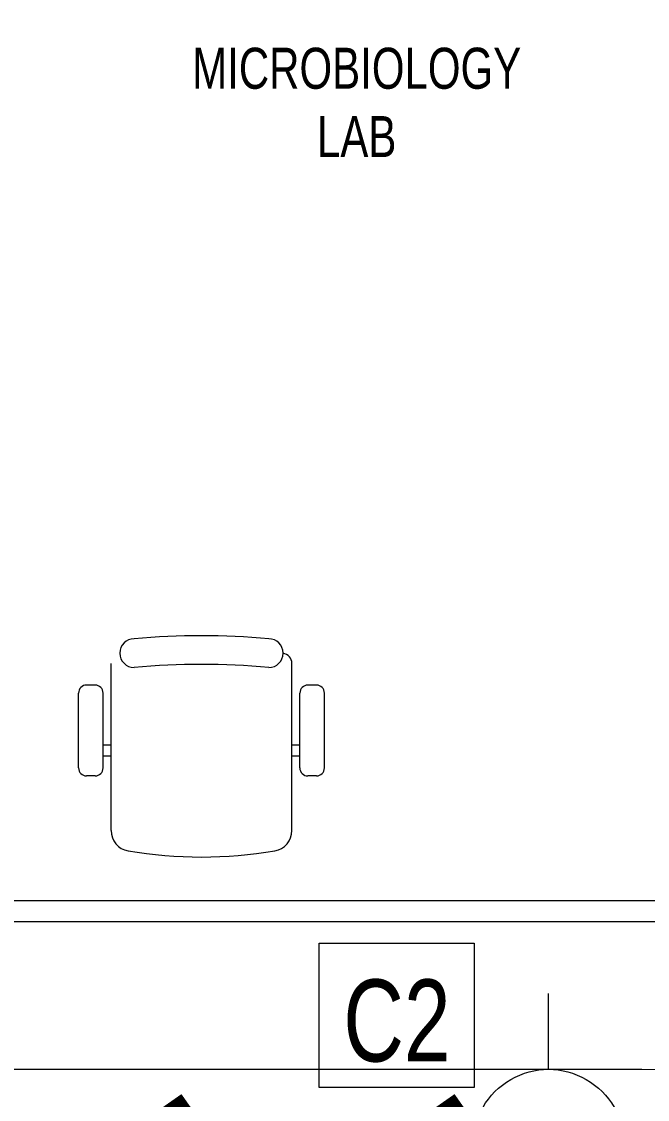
# Model space of a CAD drawing. Header units: metres. Extents: x 75097 to 220695, y -1557923 to -1361206.
# Drawn here: x 195994 to 197522, y -1469567 to -1466937 of the extents above; entities that cross this region are included whole.
import ezdxf

# ---------------------------------------------------------------- set-up
doc = ezdxf.new("R2010")
doc.units = ezdxf.units.M
doc.layers.get('0').update_dxf_attribs({"lineweight": 0})
for name, color, linetype, lineweight in [('A-100 - Copy$0$72_EGR_BASE_TEXT', 8, 'Continuous', 0), ('A-100 - Copy$0$Medical Equipment and Furniture', 8, 'Continuous', 0), ('A-100 - Copy$0$NEW', 8, 'Continuous', 5)]:
    doc.layers.add(name, color=color, linetype=linetype, lineweight=lineweight)
doc.layers.add('E-POWR', color=7, linetype='Continuous', lineweight=9, true_color=0x4e7e3e)
doc.layers.add('REV 01', color=7, linetype='Continuous', lineweight=0, true_color=0xe41b4d)
doc.styles.add('A-100 - Copy$0$X3G_ENTITY_2587EA', font='swisscl.ttf', dxfattribs={"height": 200})

# ---------------------------------------------------------------- blocks, each defined once
blk = doc.blocks.new('NORMAL SOCKET')
at = {"layer": 'E-POWR'}
for p, q in [((0, 307.7), (0, 615.4)), ((-307.7, 0), (307.7, 0))]:
    blk.add_line(p, q, dxfattribs=at)
blk.add_ellipse((0, 0), major_axis=(32.8, 305.9), ratio=1, start_param=4.81904, end_param=7.960633, dxfattribs=at)
blk = doc.blocks.new('*X81')
for p, q in [((5, 3), (5, 3)), ((5, 3), (5, 3)), ((5, 3), (5, 3)), ((5, 3), (5, 3)), ((5, 3), (5, 3)), ((5, 3), (5, 3)), ((5, 3), (5, 3)), ((5, 3), (5, 3)), ((5, 3), (5, 3)), ((5, 3), (5, 3)), ((5, 3), (5, 3)), ((5, 3), (5, 3)), ((5, 3), (5, 3)), ((5, 3), (5, 3)), ((5, 3), (5, 3)), ((5, 3), (5, 3)), ((5, 3), (5, 3)), ((5, 3), (5, 3)), ((5, 3), (5, 3)), ((5, 3), (5, 3)), ((5, 3), (5, 3)), ((5, 3), (5, 3)), ((5, 3), (5, 3)), ((5, 3), (5, 3)), ((5, 3), (5, 3)), ((5, 3), (5, 3)), ((5, 3), (5, 3)), ((5, 3), (5, 3)), ((5, 3), (5, 3)), ((5, 3), (5, 3)), ((5, 3), (5, 3)), ((5, 3), (5, 3)), ((5, 3), (5, 3)), ((5, 3), (5, 3)), ((5, 3), (5, 3)), ((5, 3), (5, 3)), ((5, 3), (5, 3)), ((5, 3), (5, 3)), ((5, 3), (5, 3)), ((5, 3), (5, 3)), ((5, 3), (5, 3)), ((5, 3), (5, 3)), ((5, 3), (5, 3)), ((5, 3), (5, 3)), ((5, 3), (5, 3)), ((5, 3), (5, 3)), ((5, 3), (5, 3)), ((5, 3), (5, 3)), ((5, 3), (5, 3)), ((5, 3), (5, 3)), ((5, 3), (5, 3)), ((5, 3), (5, 3)), ((5, 3), (5, 3)), ((5, 3), (5, 3)), ((5, 3), (5, 3)), ((5, 3), (5, 3)), ((5, 3), (5, 3)), ((5, 3), (5, 3)), ((5, 3), (5, 3)), ((5, 3), (5, 3)), ((5, 3), (5, 3)), ((5, 3), (5, 3)), ((5, 3), (5, 3)), ((5, 3), (5, 3)), ((5, 3), (5, 3)), ((5, 3), (5, 3)), ((6, 3), (5, 3)), ((5, 3), (5, 3)), ((6, 3), (5, 3)), ((5, 3), (5, 3)), ((6, 3), (5, 3)), ((5, 3), (5, 3)), ((6, 3), (5, 3)), ((5, 3), (5, 3)), ((5, 3), (5, 3)), ((5, 3), (5, 3)), ((5, 3), (5, 3)), ((5, 3), (5, 3)), ((5, 3), (5, 3)), ((5, 3), (5, 3)), ((5, 3), (5, 3)), ((5, 3), (5, 3)), ((5, 3), (5, 3)), ((5, 3), (5, 3)), ((5, 3), (5, 3)), ((5, 3), (5, 3)), ((5, 3), (5, 3)), ((5, 3), (5, 3)), ((5, 3), (5, 3)), ((5, 3), (5, 3)), ((5, 3), (5, 3)), ((5, 3), (5, 3)), ((5, 3), (5, 3)), ((5, 3), (5, 3)), ((5, 3), (5, 3)), ((5, 3), (5, 3)), ((6, 3), (6, 3)), ((6, 3), (6, 3)), ((6, 3), (6, 3)), ((6, 3), (6, 3)), ((6, 3), (6, 3)), ((6, 3), (6, 3)), ((6, 3), (6, 3)), ((6, 3), (6, 3)), ((6, 3), (6, 3)), ((6, 3), (6, 3)), ((6, 3), (6, 3)), ((6, 3), (6, 3)), ((6, 3), (6, 3)), ((6, 3), (6, 3)), ((6, 3), (6, 3)), ((6, 3), (6, 3)), ((6, 3), (6, 3)), ((6, 3), (6, 3)), ((6, 3), (6, 3)), ((6, 3), (6, 3)), ((6, 3), (6, 3)), ((6, 3), (6, 3)), ((6, 3), (6, 3)), ((6, 3), (6, 3)), ((6, 3), (6, 3)), ((6, 3), (6, 3)), ((6, 3), (6, 3)), ((6, 3), (6, 3)), ((6, 3), (6, 3)), ((6, 3), (6, 3)), ((6, 3), (6, 3)), ((6, 3), (6, 3)), ((6, 3), (6, 3)), ((6, 3), (6, 3)), ((6, 3), (6, 3)), ((6, 3), (6, 3)), ((6, 3), (6, 3)), ((6, 3), (6, 3)), ((6, 3), (6, 3)), ((6, 3), (6, 3)), ((6, 3), (6, 3)), ((6, 3), (6, 3)), ((6, 3), (6, 3)), ((6, 3), (6, 3)), ((6, 3), (6, 3)), ((6, 3), (6, 3)), ((6, 3), (6, 3)), ((6, 3), (6, 3)), ((6, 3), (6, 3)), ((6, 3), (6, 3)), ((6, 3), (6, 3)), ((6, 3), (6, 3)), ((6, 3), (6, 3)), ((6, 3), (6, 3)), ((6, 3), (6, 3)), ((6, 3), (6, 3)), ((6, 3), (6, 3)), ((6, 3), (6, 3)), ((6, 3), (6, 3)), ((6, 3), (6, 3)), ((6, 3), (6, 3)), ((6, 3), (6, 3)), ((6, 3), (6, 3)), ((6, 3), (6, 3)), ((6, 3), (6, 3)), ((6, 3), (6, 3)), ((6, 3), (6, 3)), ((6, 3), (6, 3)), ((6, 3), (6, 3)), ((6, 3), (6, 3)), ((6, 3), (6, 3)), ((6, 3), (6, 3)), ((6, 3), (6, 3)), ((6, 3), (6, 3)), ((6, 3), (6, 3)), ((6, 3), (6, 3)), ((6, 3), (6, 3)), ((6, 3), (6, 3)), ((6, 3), (6, 3)), ((6, 3), (6, 3)), ((6, 3), (6, 3)), ((6, 3), (6, 3)), ((6, 3), (6, 3)), ((6, 3), (6, 3)), ((6, 3), (6, 3)), ((6, 3), (6, 3)), ((6, 3), (6, 3)), ((6, 3), (6, 3)), ((6, 3), (6, 3)), ((6, 3), (6, 3)), ((6, 3), (6, 3)), ((6, 3), (6, 3)), ((6, 3), (6, 3)), ((6, 3), (6, 3)), ((6, 3), (6, 3)), ((6, 3), (6, 3)), ((6, 3), (6, 3)), ((6, 3), (6, 3)), ((6, 3), (6, 3)), ((6, 3), (6, 3)), ((6, 3), (6, 3)), ((6, 3), (6, 3)), ((6, 3), (6, 3)), ((6, 3), (6, 3)), ((6, 3), (6, 3)), ((6, 3), (6, 3)), ((6, 3), (6, 3)), ((6, 3), (6, 3)), ((6, 3), (6, 3)), ((6, 3), (6, 3)), ((6, 3), (6, 3)), ((6, 3), (6, 3)), ((6, 3), (6, 3)), ((6, 3), (6, 3)), ((6, 3), (6, 3)), ((6, 3), (6, 3)), ((6, 3), (6, 3)), ((6, 3), (6, 3)), ((6, 3), (6, 3)), ((6, 3), (6, 3)), ((6, 3), (6, 3)), ((6, 3), (6, 3)), ((6, 3), (6, 3)), ((6, 3), (6, 3)), ((6, 3), (6, 3)), ((6, 3), (6, 3)), ((6, 3), (6, 3)), ((6, 3), (6, 3)), ((6, 3), (6, 3)), ((6, 3), (6, 3)), ((6, 3), (6, 3)), ((6, 3), (6, 3)), ((6, 3), (6, 3)), ((6, 3), (6, 3)), ((6, 3), (6, 3)), ((6, 3), (6, 3)), ((6, 3), (6, 3)), ((6, 3), (6, 3)), ((6, 3), (6, 3)), ((6, 3), (6, 3)), ((6, 3), (6, 3)), ((6, 3), (6, 3)), ((6, 3), (6, 3)), ((6, 3), (6, 3)), ((6, 3), (6, 3)), ((6, 3), (6, 3)), ((6, 3), (6, 3)), ((6, 3), (6, 3)), ((6, 3), (6, 3)), ((6, 3), (6, 3)), ((6, 3), (6, 3)), ((6, 3), (6, 3)), ((6, 3), (6, 3)), ((6, 3), (6, 3)), ((6, 3), (6, 3)), ((6, 3), (6, 3)), ((6, 3), (6, 3)), ((6, 3), (6, 3)), ((6, 3), (6, 3)), ((6, 3), (6, 3)), ((6, 3), (6, 3)), ((6, 3), (6, 3)), ((6, 3), (6, 3)), ((6, 3), (6, 3)), ((6, 3), (6, 3)), ((6, 3), (6, 3)), ((6, 3), (6, 3)), ((6, 3), (6, 3)), ((6, 3), (6, 3)), ((6, 3), (6, 3)), ((6, 3), (6, 3)), ((6, 3), (6, 3)), ((6, 3), (6, 3)), ((6, 3), (6, 3)), ((6, 3), (6, 3)), ((6, 3), (6, 3)), ((6, 3), (6, 3)), ((6, 3), (6, 3)), ((6, 3), (6, 3)), ((6, 3), (6, 3)), ((6, 3), (6, 3)), ((6, 3), (6, 3)), ((6, 3), (6, 3)), ((6, 3), (6, 3)), ((6, 3), (6, 3)), ((6, 3), (6, 3)), ((6, 3), (6, 3)), ((6, 3), (6, 3)), ((6, 3), (6, 3)), ((6, 3), (6, 3)), ((6, 3), (6, 3)), ((6, 3), (6, 3)), ((6, 3), (6, 3)), ((6, 3), (6, 3)), ((6, 3), (6, 3)), ((6, 3), (6, 3)), ((6, 3), (6, 3)), ((6, 3), (6, 3)), ((6, 3), (6, 3)), ((6, 3), (6, 3)), ((6, 3), (6, 3)), ((6, 3), (6, 3)), ((6, 3), (6, 3)), ((6, 3), (6, 3)), ((6, 3), (5, 3)), ((6, 3), (5, 3)), ((6, 3), (5, 3)), ((6, 3), (5, 3)), ((6, 3), (5, 3)), ((6, 3), (6, 3)), ((6, 3), (6, 3)), ((6, 3), (6, 3)), ((6, 3), (6, 3)), ((6, 3), (6, 3)), ((6, 3), (6, 3)), ((6, 3), (6, 3)), ((6, 3), (6, 3)), ((6, 3), (6, 3)), ((6, 3), (6, 3)), ((6, 3), (6, 3)), ((6, 3), (6, 3)), ((6, 3), (6, 3)), ((6, 3), (6, 3)), ((6, 3), (6, 3)), ((6, 3), (6, 3)), ((6, 3), (6, 3)), ((6, 3), (6, 3)), ((6, 3), (6, 3)), ((6, 3), (6, 3)), ((6, 3), (6, 3)), ((6, 3), (6, 3)), ((6, 3), (6, 3)), ((6, 3), (6, 3)), ((6, 3), (6, 3)), ((6, 3), (6, 3)), ((6, 3), (6, 3)), ((6, 3), (6, 3)), ((6, 3), (6, 3)), ((6, 3), (6, 3)), ((6, 3), (6, 3)), ((6, 3), (6, 3)), ((6, 3), (6, 3)), ((6, 3), (6, 3)), ((6, 3), (6, 3)), ((6, 3), (6, 3)), ((6, 3), (6, 3)), ((6, 3), (6, 3)), ((6, 3), (6, 3)), ((6, 3), (6, 3)), ((6, 3), (6, 3)), ((6, 3), (6, 3)), ((6, 3), (6, 3)), ((6, 3), (6, 3)), ((6, 3), (6, 3)), ((6, 3), (6, 3)), ((6, 3), (6, 3)), ((6, 3), (6, 3)), ((6, 3), (6, 3)), ((6, 3), (6, 3)), ((6, 3), (6, 3)), ((6, 3), (6, 3)), ((6, 3), (6, 3)), ((6, 3), (6, 3)), ((6, 3), (6, 3)), ((6, 3), (6, 3)), ((6, 3), (6, 3)), ((6, 3), (6, 3)), ((6, 3), (6, 3)), ((6, 3), (6, 3)), ((6, 3), (6, 3)), ((6, 3), (6, 3)), ((6, 3), (6, 3)), ((6, 3), (6, 3)), ((6, 3), (6, 3)), ((6, 3), (6, 3)), ((6, 3), (6, 3)), ((6, 3), (6, 3)), ((6, 3), (6, 3)), ((6, 3), (6, 3)), ((6, 3), (6, 3)), ((6, 3), (6, 3)), ((6, 3), (6, 3)), ((6, 3), (6, 3)), ((6, 3), (6, 3)), ((6, 3), (6, 3)), ((6, 3), (6, 3)), ((6, 3), (6, 3)), ((6, 3), (6, 3)), ((6, 3), (6, 3)), ((6, 3), (6, 3)), ((6, 3), (6, 3)), ((6, 3), (6, 3)), ((6, 3), (6, 3)), ((6, 3), (6, 3)), ((6, 3), (6, 3)), ((6, 3), (6, 3)), ((6, 3), (6, 3)), ((6, 3), (6, 3)), ((6, 3), (6, 3)), ((6, 3), (6, 3)), ((6, 3), (6, 3)), ((6, 3), (6, 3)), ((6, 3), (6, 3)), ((6, 3), (6, 3)), ((6, 3), (6, 3)), ((6, 3), (6, 3)), ((6, 3), (6, 3)), ((6, 3), (6, 3)), ((6, 3), (6, 3)), ((6, 3), (6, 3)), ((6, 3), (6, 3)), ((6, 3), (6, 3)), ((6, 3), (6, 3)), ((6, 3), (6, 3)), ((6, 3), (6, 3)), ((6, 3), (6, 3)), ((6, 3), (6, 3)), ((6, 3), (6, 3)), ((6, 3), (6, 3)), ((6, 3), (6, 3)), ((6, 3), (6, 3)), ((6, 3), (6, 3)), ((6, 3), (6, 3)), ((6, 3), (6, 3)), ((6, 3), (6, 3)), ((6, 3), (6, 3)), ((6, 3), (6, 3)), ((6, 3), (6, 3)), ((6, 3), (6, 3)), ((6, 3), (6, 3)), ((6, 3), (6, 3)), ((6, 3), (6, 3)), ((6, 3), (6, 3)), ((6, 3), (6, 3)), ((6, 3), (6, 3)), ((6, 3), (6, 3)), ((6, 3), (6, 3)), ((6, 3), (6, 3)), ((6, 3), (6, 3)), ((6, 3), (6, 3)), ((6, 3), (6, 3)), ((6, 3), (6, 3)), ((6, 3), (6, 3)), ((6, 3), (6, 3)), ((6, 3), (6, 3)), ((6, 3), (6, 3)), ((6, 3), (6, 3)), ((6, 3), (6, 3)), ((6, 3), (6, 3)), ((6, 3), (6, 3)), ((6, 3), (6, 3)), ((6, 3), (6, 3)), ((6, 3), (6, 3)), ((6, 3), (6, 3)), ((6, 3), (6, 3)), ((6, 3), (6, 3)), ((6, 3), (6, 3)), ((6, 3), (6, 3)), ((6, 3), (6, 3)), ((6, 3), (6, 3)), ((6, 3), (6, 3)), ((6, 3), (6, 3)), ((6, 3), (6, 3)), ((6, 3), (6, 3)), ((6, 3), (6, 3)), ((6, 3), (6, 3)), ((6, 3), (6, 3)), ((6, 3), (6, 3)), ((6, 3), (6, 3)), ((6, 3), (6, 3)), ((6, 3), (6, 3)), ((6, 3), (6, 3)), ((6, 3), (6, 3)), ((6, 3), (6, 3)), ((6, 3), (6, 3)), ((6, 3), (6, 3)), ((6, 3), (6, 3)), ((6, 3), (6, 3)), ((6, 3), (6, 3)), ((6, 3), (6, 3)), ((6, 3), (6, 3)), ((6, 3), (6, 3)), ((6, 3), (6, 3)), ((6, 3), (6, 3)), ((6, 3), (6, 3)), ((6, 3), (6, 3)), ((6, 3), (6, 3)), ((6, 3), (6, 3)), ((6, 3), (6, 3)), ((6, 3), (6, 3)), ((6, 3), (6, 3)), ((6, 3), (6, 3)), ((6, 3), (6, 3)), ((6, 3), (6, 3)), ((6, 3), (6, 3)), ((6, 3), (6, 3)), ((6, 3), (6, 3)), ((6, 3), (6, 3)), ((6, 3), (6, 3)), ((6, 3), (6, 3)), ((6, 3), (6, 3)), ((6, 3), (6, 3)), ((6, 3), (6, 3)), ((6, 3), (6, 3)), ((6, 3), (6, 3)), ((6, 3), (6, 3)), ((6, 3), (6, 3)), ((6, 3), (6, 3)), ((6, 3), (6, 3)), ((6, 3), (6, 3)), ((6, 3), (6, 3)), ((6, 3), (6, 3)), ((6, 3), (6, 3)), ((6, 3), (6, 3)), ((6, 3), (6, 3)), ((6, 3), (6, 3)), ((6, 3), (6, 3)), ((6, 3), (6, 3)), ((6, 3), (6, 3)), ((6, 3), (6, 3)), ((6, 3), (6, 3)), ((6, 3), (6, 3)), ((6, 3), (6, 3)), ((6, 3), (6, 3)), ((6, 3), (6, 3)), ((6, 3), (6, 3)), ((6, 3), (6, 3)), ((6, 3), (6, 3)), ((6, 3), (6, 3)), ((6, 3), (6, 3)), ((6, 3), (6, 3)), ((6, 3), (6, 3)), ((6, 3), (6, 3)), ((6, 3), (6, 3)), ((6, 3), (6, 3)), ((6, 3), (6, 3)), ((6, 3), (6, 3)), ((6, 3), (6, 3)), ((6, 3), (6, 3)), ((6, 3), (6, 3)), ((6, 3), (6, 3)), ((6, 3), (6, 3)), ((6, 3), (6, 3)), ((6, 3), (6, 3)), ((6, 3), (6, 3)), ((6, 3), (6, 3)), ((6, 3), (6, 3)), ((6, 3), (6, 3)), ((6, 3), (6, 3)), ((6, 3), (6, 3)), ((6, 3), (6, 3)), ((6, 3), (6, 3)), ((6, 3), (6, 3)), ((6, 3), (6, 3)), ((6, 3), (6, 3)), ((6, 3), (6, 3)), ((6, 3), (6, 3)), ((6, 3), (6, 3)), ((6, 3), (6, 3)), ((6, 3), (6, 3)), ((6, 3), (6, 3)), ((6, 3), (6, 3)), ((6, 3), (6, 3)), ((6, 3), (6, 3)), ((6, 3), (6, 3)), ((6, 3), (6, 3)), ((6, 3), (6, 3)), ((6, 3), (6, 3)), ((6, 3), (6, 3)), ((6, 3), (6, 3)), ((6, 3), (6, 3)), ((6, 3), (6, 3)), ((6, 3), (6, 3)), ((6, 3), (6, 3)), ((6, 3), (6, 3)), ((6, 3), (6, 3)), ((6, 3), (6, 3)), ((6, 3), (6, 3)), ((6, 3), (6, 3)), ((6, 3), (6, 3)), ((6, 3), (6, 3)), ((6, 3), (6, 3)), ((6, 3), (6, 3)), ((6, 3), (6, 3)), ((6, 3), (6, 3)), ((6, 3), (6, 3)), ((6, 3), (6, 3)), ((6, 3), (6, 3)), ((6, 3), (6, 3)), ((6, 3), (6, 3)), ((6, 3), (6, 3)), ((6, 3), (6, 3)), ((6, 3), (6, 3)), ((6, 3), (6, 3)), ((6, 3), (6, 3)), ((6, 3), (6, 3)), ((6, 3), (6, 3)), ((6, 3), (6, 3)), ((6, 3), (6, 3)), ((6, 3), (6, 3)), ((6, 3), (6, 3)), ((6, 3), (6, 3)), ((6, 3), (6, 3)), ((6, 3), (6, 3)), ((6, 3), (6, 3)), ((6, 3), (6, 3)), ((6, 3), (6, 3)), ((6, 3), (6, 3)), ((6, 3), (6, 3)), ((6, 3), (6, 3)), ((6, 3), (6, 3)), ((6, 3), (6, 3)), ((6, 3), (6, 3)), ((6, 3), (6, 3)), ((6, 3), (6, 3)), ((6, 3), (6, 3)), ((6, 3), (6, 3)), ((6, 3), (6, 3)), ((6, 3), (6, 3)), ((6, 3), (6, 3)), ((6, 3), (6, 3)), ((6, 3), (6, 3)), ((6, 3), (6, 3)), ((6, 3), (6, 3)), ((6, 3), (6, 3)), ((6, 3), (6, 3))]:
    blk.add_line(p, q)
blk = doc.blocks.new('*X82')
for p, q in [((13, 1), (13, 1)), ((13, 1), (13, 1)), ((13, 1), (13, 1)), ((13, 1), (13, 1)), ((13, 1), (13, 1)), ((13, 1), (13, 1)), ((13, 1), (13, 1)), ((13, 1), (13, 1)), ((13, 1), (13, 1)), ((13, 1), (13, 1)), ((13, 1), (13, 1)), ((13, 1), (13, 1)), ((13, 1), (13, 1)), ((13, 1), (13, 1)), ((13, 1), (13, 1)), ((13, 1), (14, 1)), ((13, 1), (14, 1)), ((13, 1), (14, 1)), ((13, 1), (13, 1)), ((13, 1), (13, 1)), ((13, 1), (13, 1)), ((13, 1), (13, 1)), ((13, 1), (13, 1)), ((13, 1), (13, 1)), ((13, 1), (13, 1)), ((13, 1), (13, 1)), ((13, 1), (13, 1)), ((13, 1), (13, 1)), ((13, 1), (13, 1)), ((13, 1), (13, 1)), ((13, 1), (13, 1)), ((13, 1), (13, 1)), ((13, 1), (13, 1)), ((13, 1), (13, 1)), ((13, 1), (13, 1)), ((13, 1), (13, 1)), ((13, 1), (13, 1)), ((13, 1), (13, 1)), ((13, 1), (13, 1)), ((13, 1), (13, 1)), ((13, 1), (13, 1)), ((13, 1), (13, 1)), ((13, 1), (13, 1)), ((13, 1), (13, 1)), ((13, 1), (13, 1)), ((13, 1), (13, 1)), ((13, 1), (13, 1)), ((13, 1), (13, 1)), ((13, 1), (13, 1)), ((13, 1), (13, 1)), ((13, 1), (13, 1)), ((13, 1), (13, 1)), ((13, 1), (13, 1)), ((13, 1), (13, 1)), ((13, 1), (13, 1)), ((13, 1), (13, 1)), ((13, 1), (13, 1)), ((13, 1), (13, 1)), ((13, 1), (13, 1)), ((13, 1), (13, 1)), ((13, 1), (13, 1)), ((13, 1), (13, 1)), ((13, 1), (13, 1)), ((13, 1), (13, 1)), ((13, 1), (13, 1)), ((13, 1), (13, 1)), ((13, 1), (13, 1)), ((13, 1), (13, 1)), ((13, 1), (13, 1)), ((13, 1), (13, 1)), ((13, 1), (13, 1)), ((13, 1), (13, 1)), ((13, 1), (13, 1)), ((13, 1), (13, 1)), ((13, 1), (13, 1)), ((13, 1), (13, 1)), ((13, 1), (13, 1)), ((13, 1), (13, 1)), ((13, 1), (13, 1)), ((13, 1), (13, 1)), ((13, 1), (13, 1)), ((13, 1), (13, 1)), ((13, 1), (13, 1)), ((13, 1), (13, 1)), ((13, 1), (13, 1)), ((13, 1), (13, 1)), ((13, 1), (13, 1)), ((13, 1), (13, 1)), ((13, 1), (13, 1)), ((13, 1), (13, 1)), ((13, 1), (13, 1)), ((13, 1), (13, 1)), ((13, 1), (13, 1)), ((13, 1), (13, 1)), ((13, 1), (13, 1)), ((13, 1), (13, 1)), ((13, 1), (13, 1)), ((13, 1), (13, 1)), ((13, 1), (13, 1)), ((13, 1), (13, 1)), ((13, 1), (13, 1)), ((13, 1), (13, 1)), ((13, 1), (13, 1)), ((13, 1), (13, 1)), ((13, 1), (13, 1)), ((13, 1), (13, 1)), ((13, 1), (13, 1)), ((13, 1), (13, 1)), ((13, 1), (13, 1)), ((13, 1), (13, 1)), ((13, 1), (13, 1)), ((13, 1), (13, 1)), ((13, 1), (13, 1)), ((13, 1), (13, 1)), ((13, 1), (13, 1)), ((13, 1), (13, 1)), ((13, 1), (13, 1)), ((13, 1), (13, 1)), ((13, 1), (13, 1)), ((13, 1), (13, 1)), ((13, 1), (13, 1)), ((13, 1), (13, 1)), ((13, 1), (13, 1)), ((13, 1), (14, 1)), ((13, 0), (13, 0)), ((13, 0), (13, 0)), ((13, 0), (13, 0)), ((13, 0), (13, 0)), ((13, 0), (13, 0)), ((13, 0), (13, 0)), ((13, 0), (13, 0)), ((13, 0), (13, 0)), ((13, 0), (13, 0)), ((13, 0), (13, 0)), ((13, 0), (13, 0)), ((13, 0), (13, 0)), ((13, 0), (13, 0)), ((13, 0), (13, 0)), ((13, 0), (13, 0)), ((13, 0), (13, 0)), ((13, 0), (13, 0)), ((13, 0), (13, 0)), ((13, 0), (13, 0)), ((13, 0), (13, 0)), ((13, 0), (13, 0)), ((13, 0), (13, 0)), ((13, 0), (13, 0)), ((13, 0), (13, 0)), ((13, 0), (13, 0)), ((13, 0), (13, 0)), ((13, 0), (13, 0)), ((13, 0), (13, 0)), ((13, 0), (13, 0)), ((13, 0), (13, 0)), ((13, 0), (13, 0)), ((13, 0), (13, 0)), ((13, 0), (13, 0)), ((13, 0), (13, 0)), ((13, 0), (13, 0)), ((13, 0), (13, 0)), ((13, 0), (13, 0)), ((13, 0), (13, 0)), ((13, 0), (13, 0)), ((13, 0), (13, 0)), ((13, 0), (13, 0)), ((13, 0), (13, 0)), ((13, 0), (13, 0)), ((13, 0), (13, 0)), ((13, 0), (13, 0)), ((13, 0), (13, 0)), ((13, 0), (13, 0)), ((13, 0), (13, 0)), ((13, 0), (14, 0)), ((13, 0), (14, 0)), ((13, 0), (13, 0)), ((13, 0), (14, 0)), ((14, 1), (14, 1)), ((14, 1), (14, 1)), ((14, 1), (14, 1)), ((14, 1), (14, 1)), ((14, 1), (14, 1)), ((14, 1), (14, 1)), ((14, 1), (14, 1)), ((14, 1), (14, 1)), ((14, 1), (14, 1)), ((14, 1), (14, 1)), ((14, 1), (14, 1)), ((14, 1), (14, 1)), ((14, 1), (14, 1)), ((14, 1), (14, 1)), ((14, 1), (14, 1)), ((14, 1), (14, 1)), ((14, 1), (14, 1)), ((14, 1), (14, 1)), ((14, 1), (14, 1)), ((14, 1), (14, 1)), ((14, 1), (14, 1)), ((14, 1), (14, 1)), ((14, 1), (14, 1)), ((14, 1), (14, 1)), ((14, 1), (14, 1)), ((14, 1), (14, 1)), ((14, 1), (14, 1)), ((14, 1), (14, 1)), ((14, 1), (14, 1)), ((14, 1), (14, 1)), ((14, 1), (14, 1)), ((14, 1), (14, 1)), ((14, 1), (14, 1)), ((14, 1), (14, 1)), ((14, 1), (14, 1)), ((14, 1), (14, 1)), ((14, 1), (14, 1)), ((14, 1), (14, 1)), ((14, 1), (14, 1)), ((14, 1), (14, 1)), ((14, 1), (14, 1)), ((14, 1), (14, 1)), ((14, 1), (14, 1)), ((14, 1), (14, 1)), ((14, 1), (14, 1)), ((14, 1), (14, 1)), ((14, 1), (14, 1)), ((14, 1), (14, 1)), ((14, 1), (14, 1)), ((14, 1), (14, 1)), ((14, 1), (14, 1)), ((14, 1), (14, 1)), ((14, 1), (14, 1)), ((14, 1), (14, 1)), ((14, 1), (14, 1)), ((14, 1), (14, 1)), ((14, 1), (14, 1)), ((14, 1), (14, 1)), ((14, 1), (14, 1)), ((14, 1), (14, 1)), ((14, 1), (14, 1)), ((14, 1), (14, 1)), ((14, 1), (14, 1)), ((14, 1), (14, 1)), ((14, 1), (14, 1)), ((14, 1), (14, 1)), ((14, 1), (14, 1)), ((14, 1), (14, 1)), ((14, 1), (14, 1)), ((14, 1), (14, 1)), ((14, 1), (14, 1)), ((14, 1), (14, 1)), ((14, 1), (14, 1)), ((14, 1), (14, 1)), ((14, 1), (14, 1)), ((14, 1), (14, 1)), ((14, 1), (14, 1)), ((14, 1), (14, 1)), ((14, 1), (14, 1)), ((14, 1), (14, 1)), ((14, 1), (14, 1)), ((14, 1), (14, 1)), ((14, 1), (14, 1)), ((14, 1), (14, 1)), ((14, 1), (14, 1)), ((14, 1), (14, 1)), ((14, 1), (14, 1)), ((14, 1), (14, 1)), ((14, 1), (14, 1)), ((14, 1), (14, 1)), ((14, 1), (14, 1)), ((14, 1), (14, 1)), ((14, 1), (14, 1)), ((14, 1), (14, 1)), ((14, 0), (14, 0)), ((14, 0), (14, 0)), ((14, 0), (14, 0)), ((14, 0), (14, 0)), ((14, 0), (14, 0)), ((14, 0), (14, 0)), ((14, 0), (14, 0)), ((14, 0), (14, 0)), ((14, 0), (14, 0)), ((14, 0), (14, 0)), ((14, 0), (14, 0)), ((14, 0), (14, 0)), ((14, 0), (14, 0)), ((14, 0), (14, 0)), ((14, 0), (14, 0)), ((14, 0), (14, 0)), ((14, 0), (14, 0)), ((14, 0), (14, 0)), ((14, 0), (14, 0)), ((14, 0), (14, 0)), ((14, 0), (14, 0)), ((14, 0), (14, 0)), ((14, 0), (14, 0)), ((14, 0), (14, 0)), ((14, 0), (14, 0)), ((14, 0), (14, 0)), ((14, 0), (14, 0)), ((14, 0), (14, 0)), ((14, 0), (14, 0)), ((14, 0), (14, 0)), ((14, 0), (14, 0)), ((14, 0), (14, 0)), ((14, 0), (14, 0)), ((14, 0), (14, 0)), ((14, 0), (14, 0)), ((14, 0), (14, 0)), ((14, 0), (14, 0)), ((14, 0), (14, 0)), ((14, 0), (14, 0)), ((14, 0), (14, 0)), ((14, 0), (14, 0)), ((14, 0), (14, 0)), ((14, 0), (14, 0)), ((14, 0), (14, 0)), ((14, 0), (14, 0)), ((14, 0), (14, 0)), ((14, 0), (14, 0)), ((14, 0), (14, 0)), ((13, 0), (13, 0)), ((13, 0), (14, 0)), ((13, 0), (13, 0)), ((13, 0), (14, 0)), ((13, 0), (13, 0)), ((13, 0), (14, 0)), ((13, 0), (13, 0)), ((13, 0), (13, 0)), ((13, 0), (13, 0)), ((13, 0), (13, 0)), ((13, 0), (14, 0)), ((13, 0), (13, 0)), ((13, 0), (14, 0)), ((13, 0), (13, 0)), ((13, 0), (14, 0)), ((13, 0), (13, 0)), ((13, 0), (14, 0)), ((13, 0), (13, 0)), ((13, 0), (14, 0)), ((13, 0), (13, 0)), ((13, 0), (14, 0)), ((13, 0), (13, 0)), ((13, 0), (14, 0)), ((13, 0), (13, 0)), ((13, 0), (13, 0)), ((13, 0), (13, 0)), ((13, 0), (14, 0)), ((13, 0), (13, 0)), ((13, 0), (14, 0)), ((13, 0), (13, 0)), ((13, 0), (14, 0)), ((13, 0), (13, 0)), ((13, 0), (14, 0)), ((13, 0), (13, 0)), ((13, 0), (13, 0)), ((13, 0), (13, 0)), ((13, 0), (13, 0)), ((13, 0), (13, 0)), ((13, 0), (13, 0)), ((13, 0), (13, 0)), ((13, 0), (13, 0)), ((13, 0), (13, 0)), ((13, 0), (13, 0)), ((13, 0), (13, 0)), ((13, 0), (13, 0)), ((13, 0), (13, 0)), ((13, 0), (13, 0)), ((13, 0), (13, 0)), ((13, 0), (13, 0)), ((13, 0), (13, 0)), ((13, 0), (13, 0)), ((13, 0), (13, 0)), ((13, 0), (13, 0)), ((13, 0), (13, 0)), ((13, 0), (13, 0)), ((13, 0), (13, 0)), ((13, 0), (13, 0)), ((13, 0), (13, 0)), ((13, 0), (13, 0)), ((13, 0), (13, 0)), ((13, 0), (13, 0)), ((13, 0), (13, 0)), ((13, 0), (13, 0)), ((13, 0), (13, 0)), ((13, -1), (13, -1)), ((13, -1), (13, -1)), ((13, -1), (13, -1)), ((13, -1), (13, -1)), ((13, -1), (13, -1)), ((13, -1), (14, -1)), ((13, -1), (13, -1)), ((14, 0), (14, 0)), ((14, 0), (14, 0)), ((14, 0), (14, 0)), ((14, 0), (14, 0)), ((14, 0), (14, 0)), ((14, 0), (14, 0)), ((14, 0), (14, 0)), ((14, 0), (14, 0)), ((14, 0), (14, 0)), ((14, 0), (14, 0)), ((14, 0), (14, 0)), ((14, 0), (14, 0)), ((14, 0), (14, 0)), ((14, 0), (14, 0)), ((14, 0), (14, 0)), ((13, 0), (14, 0)), ((14, 0), (14, 0)), ((14, 0), (14, 0)), ((14, 0), (14, 0)), ((14, 0), (14, 0)), ((14, 0), (14, 0)), ((14, 0), (14, 0)), ((14, 0), (14, 0)), ((14, 0), (14, 0)), ((14, 0), (14, 0)), ((14, 0), (14, 0)), ((14, 0), (14, 0)), ((14, 0), (14, 0)), ((14, 0), (14, 0)), ((14, 0), (14, 0)), ((14, 0), (14, 0)), ((14, 0), (14, 0)), ((14, 0), (14, 0)), ((14, 0), (14, 0)), ((14, 0), (14, 0)), ((14, 0), (14, 0)), ((14, 0), (14, 0)), ((14, 0), (14, 0)), ((14, 0), (14, 0)), ((14, 0), (14, 0)), ((14, 0), (14, 0)), ((14, 0), (14, 0)), ((14, 0), (14, 0)), ((14, 0), (14, 0)), ((14, 0), (14, 0)), ((14, 0), (14, 0)), ((14, 0), (14, 0)), ((14, 0), (14, 0)), ((14, 0), (14, 0)), ((14, 0), (14, 0)), ((14, -1), (14, -1)), ((14, -1), (14, -1)), ((14, -1), (14, -1)), ((14, -1), (14, -1)), ((14, -1), (14, -1))]:
    blk.add_line(p, q)
blk = doc.blocks.new('A-100 - Copy$0$GF21018-P')
for p, q in [((-0.2207, 0.4756), (-0.2207, 0.0675)), ((0.2205, 0.4756), (0.2205, 0.0675)), ((-0.2806, 0.3422), (-0.2598, 0.3422)), ((0.2596, 0.3422), (0.2804, 0.3422)), ((-0.3002, 0.3226), (-0.3002, 0.14)), ((-0.2402, 0.3226), (-0.2402, 0.14)), ((0.24, 0.3226), (0.24, 0.14)), ((0.3, 0.3226), (0.3, 0.14)), ((-0.2402, 0.2937), (-0.2207, 0.2937)), ((0.2205, 0.2937), (0.24, 0.2937)), ((-0.2402, 0.2671), (-0.2207, 0.2671)), ((0.2205, 0.2671), (0.24, 0.2671)), ((-0.2806, 0.1204), (-0.2598, 0.1204)), ((0.2596, 0.1204), (0.2804, 0.1204))]:
    blk.add_line(p, q)
for points in [[(0.24, 0.2937), (0.24, 0.2937), (0.24, 0.2937), (0.24, 0.2937), (0.24, 0.2937), (0.24, 0.2937), (0.24, 0.2937), (0.24, 0.2937), (0.24, 0.2937), (0.24, 0.2937), (0.24, 0.2937), (0.24, 0.2937), (0.24, 0.2937), (0.24, 0.2937), (0.24, 0.2937), (0.24, 0.2937), (0.24, 0.2937), (0.24, 0.2937), (0.24, 0.2937), (0.24, 0.2937), (0.24, 0.2937), (0.24, 0.2937), (0.24, 0.2937), (0.24, 0.2937), (0.24, 0.2937), (0.24, 0.2937), (0.24, 0.2937), (0.24, 0.2937), (0.24, 0.2937), (0.24, 0.2937), (0.24, 0.2937), (0.24, 0.2937), (0.24, 0.2937), (0.24, 0.2937), (0.24, 0.2937), (0.24, 0.2937), (0.24, 0.2937), (0.24, 0.2937), (0.24, 0.2937), (0.24, 0.2937), (0.24, 0.2937), (0.24, 0.2937), (0.24, 0.2937), (0.24, 0.2937), (0.24, 0.2937), (0.24, 0.2937), (0.24, 0.2937), (0.24, 0.2937), (0.24, 0.2937), (0.24, 0.2937), (0.24, 0.2937), (0.24, 0.2937), (0.24, 0.2937), (0.24, 0.2937), (0.24, 0.2937), (0.24, 0.2937), (0.24, 0.2937), (0.24, 0.2937), (0.24, 0.2937), (0.24, 0.2937), (0.24, 0.2937), (0.24, 0.2937), (0.24, 0.2937), (0.24, 0.2937), (0.24, 0.2937), (0.24, 0.2937), (0.24, 0.2937), (0.24, 0.2937), (0.24, 0.2937), (0.24, 0.2937), (0.24, 0.2937), (0.24, 0.2937), (0.24, 0.2937), (0.24, 0.2937), (0.24, 0.2937), (0.24, 0.2937), (0.24, 0.2937), (0.24, 0.2937), (0.24, 0.2937), (0.24, 0.2937), (0.24, 0.2937), (0.24, 0.2937), (0.24, 0.2937), (0.24, 0.2937), (0.24, 0.2937), (0.24, 0.2937), (0.24, 0.2937), (0.24, 0.2937), (0.24, 0.2937), (0.24, 0.2937), (0.24, 0.2937), (0.24, 0.2937), (0.24, 0.2937), (0.24, 0.2937), (0.24, 0.2937), (0.24, 0.2937), (0.24, 0.2937), (0.24, 0.2937), (0.24, 0.2937), (0.24, 0.2937), (0.24, 0.2937), (0.24, 0.2937), (0.24, 0.2937), (0.24, 0.2937), (0.24, 0.2937), (0.24, 0.2937), (0.24, 0.2937), (0.24, 0.2937), (0.24, 0.2937), (0.24, 0.2937), (0.24, 0.2937), (0.24, 0.2937), (0.24, 0.2937), (0.24, 0.2937), (0.24, 0.2937), (0.24, 0.2937), (0.24, 0.2937), (0.24, 0.2937), (0.24, 0.2937), (0.24, 0.2937), (0.24, 0.2937), (0.24, 0.2937), (0.24, 0.2937), (0.24, 0.2937), (0.24, 0.2937), (0.24, 0.2937), (0.24, 0.2937), (0.24, 0.2937), (0.24, 0.2937), (0.24, 0.2937), (0.24, 0.2937), (0.24, 0.2937), (0.24, 0.2937), (0.24, 0.2937), (0.24, 0.2937), (0.24, 0.2937), (0.24, 0.2937), (0.24, 0.2937), (0.24, 0.2937), (0.24, 0.2937), (0.24, 0.2937), (0.24, 0.2937), (0.24, 0.2937), (0.24, 0.2937), (0.24, 0.2937), (0.24, 0.2937), (0.24, 0.2937), (0.24, 0.2937), (0.24, 0.2937), (0.24, 0.2937), (0.24, 0.2937), (0.24, 0.2937), (0.24, 0.2937), (0.24, 0.2937), (0.24, 0.2937), (0.24, 0.2937), (0.24, 0.2937), (0.24, 0.2937), (0.24, 0.2937), (0.24, 0.2937), (0.24, 0.2937), (0.24, 0.2937), (0.24, 0.2937), (0.24, 0.2937), (0.24, 0.2937), (0.24, 0.2937), (0.24, 0.2937), (0.24, 0.2937), (0.24, 0.2937), (0.24, 0.2937), (0.24, 0.2937), (0.24, 0.2937), (0.24, 0.2937), (0.24, 0.2937), (0.24, 0.2937), (0.24, 0.2937), (0.24, 0.2937), (0.24, 0.2937), (0.24, 0.2937), (0.24, 0.2937), (0.24, 0.2937), (0.24, 0.2937), (0.24, 0.2937), (0.24, 0.2937), (0.24, 0.2937), (0.24, 0.2937), (0.24, 0.2937), (0.24, 0.2937), (0.24, 0.2937), (0.24, 0.2937), (0.24, 0.2937), (0.24, 0.2937), (0.24, 0.2937), (0.24, 0.2937), (0.24, 0.2937), (0.24, 0.2937), (0.24, 0.2937), (0.24, 0.2937), (0.24, 0.2937), (0.24, 0.2937), (0.24, 0.2937), (0.24, 0.2937), (0.24, 0.2937), (0.24, 0.2937), (0.24, 0.2937), (0.24, 0.2937), (0.24, 0.2937), (0.24, 0.2937), (0.24, 0.2937), (0.24, 0.2937), (0.24, 0.2937), (0.24, 0.2937), (0.24, 0.2937), (0.24, 0.2937), (0.24, 0.2937), (0.24, 0.2937), (0.24, 0.2937), (0.24, 0.2937), (0.24, 0.2937), (0.24, 0.2937), (0.24, 0.2937), (0.24, 0.2937), (0.24, 0.2937), (0.24, 0.2937), (0.24, 0.2937), (0.24, 0.2937), (0.24, 0.2937), (0.24, 0.2937), (0.24, 0.2937), (0.24, 0.2937), (0.24, 0.2937), (0.24, 0.2937), (0.24, 0.2937), (0.24, 0.2937), (0.24, 0.2937), (0.24, 0.2937), (0.24, 0.2937), (0.24, 0.2937), (0.24, 0.2937), (0.24, 0.2937), (0.24, 0.2937), (0.24, 0.2937), (0.24, 0.2937), (0.24, 0.2937), (0.24, 0.2937), (0.24, 0.2937), (0.24, 0.2937), (0.24, 0.2937), (0.24, 0.2937), (0.24, 0.2937), (0.24, 0.2937), (0.24, 0.2937), (0.24, 0.2937), (0.24, 0.2937), (0.24, 0.2937), (0.24, 0.2937), (0.24, 0.2937), (0.24, 0.2937), (0.24, 0.2937), (0.24, 0.2937), (0.24, 0.2937), (0.24, 0.2937), (0.24, 0.2937), (0.24, 0.2937), (0.24, 0.2937), (0.24, 0.2937), (0.24, 0.2937), (0.24, 0.2937), (0.24, 0.2937), (0.24, 0.2937), (0.24, 0.2937), (0.24, 0.2937), (0.24, 0.2937), (0.24, 0.2937), (0.24, 0.2937), (0.24, 0.2937), (0.24, 0.2937)], [(0.24, 0.2937), (0.24, 0.2937), (0.24, 0.2937), (0.24, 0.2937), (0.24, 0.2937), (0.24, 0.2937), (0.24, 0.2937), (0.24, 0.2937), (0.24, 0.2937), (0.24, 0.2937), (0.24, 0.2937), (0.24, 0.2937), (0.24, 0.2937), (0.24, 0.2937), (0.24, 0.2937), (0.24, 0.2937), (0.24, 0.2937), (0.24, 0.2937), (0.24, 0.2937), (0.24, 0.2937), (0.24, 0.2937), (0.24, 0.2937), (0.24, 0.2937), (0.24, 0.2937), (0.24, 0.2937), (0.24, 0.2937), (0.24, 0.2937), (0.24, 0.2937), (0.24, 0.2937), (0.24, 0.2937), (0.24, 0.2937), (0.24, 0.2937), (0.24, 0.2937), (0.24, 0.2937), (0.24, 0.2937), (0.24, 0.2937), (0.24, 0.2937), (0.24, 0.2937), (0.24, 0.2937), (0.24, 0.2937), (0.24, 0.2937), (0.24, 0.2937), (0.24, 0.2937), (0.24, 0.2937), (0.24, 0.2937), (0.24, 0.2937), (0.24, 0.2937), (0.24, 0.2937), (0.24, 0.2937), (0.24, 0.2937), (0.24, 0.2937), (0.24, 0.2937), (0.24, 0.2937), (0.24, 0.2937), (0.24, 0.2937), (0.24, 0.2937), (0.24, 0.2937), (0.24, 0.2937), (0.24, 0.2937), (0.24, 0.2937), (0.24, 0.2937), (0.24, 0.2937), (0.24, 0.2937), (0.24, 0.2937), (0.24, 0.2937), (0.24, 0.2937), (0.24, 0.2937), (0.24, 0.2937), (0.24, 0.2937), (0.24, 0.2937), (0.24, 0.2937), (0.24, 0.2937), (0.24, 0.2937), (0.24, 0.2937), (0.24, 0.2937), (0.24, 0.2937), (0.24, 0.2937), (0.24, 0.2937), (0.24, 0.2937), (0.24, 0.2937), (0.24, 0.2937), (0.24, 0.2937), (0.24, 0.2937), (0.24, 0.2937), (0.24, 0.2937), (0.24, 0.2937), (0.24, 0.2937), (0.24, 0.2937), (0.24, 0.2937), (0.24, 0.2937), (0.24, 0.2937), (0.24, 0.2937), (0.24, 0.2937), (0.24, 0.2937), (0.24, 0.2937), (0.24, 0.2937), (0.24, 0.2937), (0.24, 0.2937), (0.24, 0.2937), (0.24, 0.2937), (0.24, 0.2937), (0.24, 0.2937), (0.24, 0.2937), (0.24, 0.2937), (0.24, 0.2937), (0.24, 0.2937), (0.24, 0.2937), (0.24, 0.2937), (0.24, 0.2937), (0.24, 0.2937), (0.24, 0.2937), (0.24, 0.2937), (0.24, 0.2937), (0.24, 0.2937), (0.24, 0.2937), (0.24, 0.2937), (0.24, 0.2937), (0.24, 0.2937), (0.24, 0.2937), (0.24, 0.2937), (0.24, 0.2937), (0.24, 0.2937), (0.24, 0.2937), (0.24, 0.2937), (0.24, 0.2937), (0.24, 0.2937), (0.24, 0.2937), (0.24, 0.2937), (0.24, 0.2937), (0.24, 0.2937), (0.24, 0.2937), (0.24, 0.2937), (0.24, 0.2937), (0.24, 0.2937), (0.24, 0.2937), (0.24, 0.2937), (0.24, 0.2937), (0.24, 0.2937), (0.24, 0.2937), (0.24, 0.2937), (0.24, 0.2937), (0.24, 0.2937), (0.24, 0.2937), (0.24, 0.2937), (0.24, 0.2937), (0.24, 0.2937), (0.24, 0.2937), (0.24, 0.2937), (0.24, 0.2937), (0.24, 0.2937), (0.24, 0.2937), (0.24, 0.2937), (0.24, 0.2937), (0.24, 0.2937), (0.24, 0.2937), (0.24, 0.2937), (0.24, 0.2937), (0.24, 0.2937), (0.24, 0.2937), (0.24, 0.2937), (0.24, 0.2937), (0.24, 0.2937), (0.24, 0.2937), (0.24, 0.2937), (0.24, 0.2937), (0.24, 0.2937), (0.24, 0.2937), (0.24, 0.2937), (0.24, 0.2937), (0.24, 0.2937), (0.24, 0.2937), (0.24, 0.2937), (0.24, 0.2937), (0.24, 0.2937), (0.24, 0.2937), (0.24, 0.2937), (0.24, 0.2937), (0.24, 0.2937), (0.24, 0.2937), (0.24, 0.2937), (0.24, 0.2937), (0.24, 0.2937), (0.24, 0.2937), (0.24, 0.2937), (0.24, 0.2937), (0.24, 0.2937), (0.24, 0.2937), (0.24, 0.2937), (0.24, 0.2937), (0.24, 0.2937), (0.24, 0.2937), (0.24, 0.2937), (0.24, 0.2937), (0.24, 0.2937), (0.24, 0.2937), (0.24, 0.2937), (0.24, 0.2937), (0.24, 0.2937), (0.24, 0.2937), (0.24, 0.2937), (0.24, 0.2937), (0.24, 0.2937), (0.24, 0.2937), (0.24, 0.2937), (0.24, 0.2937), (0.24, 0.2937), (0.24, 0.2937), (0.24, 0.2937), (0.24, 0.2937), (0.24, 0.2937), (0.24, 0.2937), (0.24, 0.2937), (0.24, 0.2937), (0.24, 0.2937), (0.24, 0.2937), (0.24, 0.2937), (0.24, 0.2937), (0.24, 0.2937), (0.24, 0.2937)], [(0.24, 0.2937), (0.24, 0.2937), (0.24, 0.2937), (0.24, 0.2937), (0.24, 0.2937), (0.24, 0.2937), (0.24, 0.2937), (0.24, 0.2937), (0.24, 0.2937), (0.24, 0.2937), (0.24, 0.2937), (0.24, 0.2937), (0.24, 0.2937), (0.24, 0.2937), (0.24, 0.2937), (0.24, 0.2937), (0.24, 0.2937), (0.24, 0.2937), (0.24, 0.2937), (0.24, 0.2937), (0.24, 0.2937), (0.24, 0.2937), (0.24, 0.2937), (0.24, 0.2937), (0.24, 0.2937), (0.24, 0.2937), (0.24, 0.2937), (0.24, 0.2937), (0.24, 0.2937), (0.24, 0.2937), (0.24, 0.2937), (0.24, 0.2937), (0.24, 0.2937), (0.24, 0.2937), (0.24, 0.2937), (0.24, 0.2937), (0.24, 0.2937), (0.24, 0.2937), (0.24, 0.2937), (0.24, 0.2937), (0.24, 0.2937), (0.24, 0.2937), (0.24, 0.2937), (0.24, 0.2937), (0.24, 0.2937), (0.24, 0.2937), (0.24, 0.2937), (0.24, 0.2937), (0.24, 0.2937), (0.24, 0.2937), (0.24, 0.2937), (0.24, 0.2937), (0.24, 0.2937), (0.24, 0.2937), (0.24, 0.2937), (0.24, 0.2937), (0.24, 0.2937), (0.24, 0.2937), (0.24, 0.2937), (0.24, 0.2937), (0.24, 0.2937), (0.24, 0.2937), (0.24, 0.2937), (0.24, 0.2937), (0.24, 0.2937), (0.24, 0.2937), (0.24, 0.2937), (0.24, 0.2937), (0.24, 0.2937), (0.24, 0.2937), (0.24, 0.2937), (0.24, 0.2937), (0.24, 0.2937), (0.24, 0.2937), (0.24, 0.2937), (0.24, 0.2937), (0.24, 0.2937), (0.24, 0.2937), (0.24, 0.2937), (0.24, 0.2937), (0.24, 0.2937), (0.24, 0.2937), (0.24, 0.2937), (0.24, 0.2937), (0.24, 0.2937), (0.24, 0.2937), (0.24, 0.2937), (0.24, 0.2937), (0.24, 0.2937), (0.24, 0.2937), (0.24, 0.2937), (0.24, 0.2937), (0.24, 0.2937), (0.24, 0.2937), (0.24, 0.2937), (0.24, 0.2937), (0.24, 0.2937), (0.24, 0.2937), (0.24, 0.2937), (0.24, 0.2937), (0.24, 0.2937), (0.24, 0.2937), (0.24, 0.2937), (0.24, 0.2937), (0.24, 0.2937), (0.24, 0.2937), (0.24, 0.2937), (0.24, 0.2937), (0.24, 0.2937), (0.24, 0.2937), (0.24, 0.2937), (0.24, 0.2937), (0.24, 0.2937), (0.24, 0.2937), (0.24, 0.2937), (0.24, 0.2937), (0.24, 0.2937), (0.24, 0.2937), (0.24, 0.2937), (0.24, 0.2937), (0.24, 0.2937), (0.24, 0.2937), (0.24, 0.2937), (0.24, 0.2937), (0.24, 0.2937), (0.24, 0.2937), (0.24, 0.2937), (0.24, 0.2937), (0.24, 0.2937), (0.24, 0.2937), (0.24, 0.2937), (0.24, 0.2937), (0.24, 0.2937), (0.24, 0.2937), (0.24, 0.2937), (0.24, 0.2937), (0.24, 0.2937), (0.24, 0.2937), (0.24, 0.2937), (0.24, 0.2937), (0.24, 0.2937), (0.24, 0.2937), (0.24, 0.2937), (0.24, 0.2937), (0.24, 0.2937), (0.24, 0.2937), (0.24, 0.2937), (0.24, 0.2937), (0.24, 0.2937), (0.24, 0.2937), (0.24, 0.2937), (0.24, 0.2937), (0.24, 0.2937), (0.24, 0.2937), (0.24, 0.2937), (0.24, 0.2937), (0.24, 0.2937), (0.24, 0.2937), (0.24, 0.2937), (0.24, 0.2937), (0.24, 0.2937), (0.24, 0.2937), (0.24, 0.2937), (0.24, 0.2937), (0.24, 0.2937), (0.24, 0.2937), (0.24, 0.2937), (0.24, 0.2937), (0.24, 0.2937), (0.24, 0.2937), (0.24, 0.2937), (0.24, 0.2937), (0.24, 0.2937), (0.24, 0.2937), (0.24, 0.2937), (0.24, 0.2937), (0.24, 0.2937), (0.24, 0.2937), (0.24, 0.2937), (0.24, 0.2937), (0.24, 0.2937), (0.24, 0.2937), (0.24, 0.2937), (0.24, 0.2937), (0.24, 0.2937), (0.24, 0.2937), (0.24, 0.2937), (0.24, 0.2937), (0.24, 0.2937), (0.24, 0.2937), (0.24, 0.2937), (0.24, 0.2937), (0.24, 0.2937), (0.24, 0.2937), (0.24, 0.2937), (0.24, 0.2937), (0.24, 0.2937), (0.24, 0.2937), (0.24, 0.2937), (0.24, 0.2937), (0.24, 0.2937), (0.24, 0.2937), (0.24, 0.2937), (0.24, 0.2937), (0.24, 0.2937), (0.24, 0.2937), (0.24, 0.2937), (0.24, 0.2937), (0.24, 0.2937), (0.24, 0.2937), (0.24, 0.2937), (0.24, 0.2937), (0.24, 0.2937), (0.24, 0.2937)]]:
    blk.add_lwpolyline(points, close=True)
for centre, radius, start, end in [((-0.0001, -0.5295), 1.0695, 80.3671, 99.6329), ((-0.1707, 0.4756), 0.05, 99.6329, 180), ((0.1705, 0.4756), 0.05, 0, 80.3671), ((-0.2806, 0.3226), 0.0196, 90, 180), ((-0.2598, 0.3226), 0.0196, 360, 90), ((0.2596, 0.3226), 0.0196, 90, 180), ((0.2804, 0.3226), 0.0196, 0, 90), ((-0.2806, 0.14), 0.0196, 180, 270), ((-0.2598, 0.14), 0.0196, 270, 360), ((0.2596, 0.14), 0.0196, 180, 270), ((0.2804, 0.14), 0.0196, 270, 0), ((-0.1957, 0.0675), 0.025, 180, 261.4721), ((-0.1643, 0.0425), 0.0351, 90, 270), ((0, 1.8467), 1.7767, 264.6946, 275.3053), ((0.1641, 0.0425), 0.0351, 270, 90), ((0, 1.8314), 1.8314, 264.8532, 275.147)]:
    blk.add_arc(centre, radius, start, end)
at = {"layer": 'A-100 - Copy$0$NEW'}
for points in [[(0.24, 0.2937), (0.24, 0.2937), (0.24, 0.2937), (0.24, 0.2937), (0.24, 0.2937), (0.24, 0.2937), (0.24, 0.2937), (0.24, 0.2937)], [(0.24, 0.2937), (0.24, 0.2937), (0.24, 0.2937), (0.24, 0.2937), (0.24, 0.2937), (0.24, 0.2937), (0.24, 0.2937)], [(0.24, 0.2937), (0.24, 0.2937), (0.24, 0.2937), (0.24, 0.2937), (0.24, 0.2937), (0.24, 0.2937), (0.24, 0.2937), (0.24, 0.2937), (0.24, 0.2937)], [(0.24, 0.2937), (0.24, 0.2937), (0.24, 0.2937), (0.24, 0.2937), (0.24, 0.2937), (0.24, 0.2937), (0.24, 0.2937), (0.24, 0.2937), (0.24, 0.2937), (0.24, 0.2937)], [(0.24, 0.2937), (0.24, 0.2937), (0.24, 0.2937), (0.24, 0.2937), (0.24, 0.2937), (0.24, 0.2937), (0.24, 0.2937), (0.24, 0.2937), (0.24, 0.2937), (0.24, 0.2937), (0.24, 0.2937), (0.24, 0.2937), (0.24, 0.2937), (0.24, 0.2937), (0.24, 0.2937)], [(0.24, 0.2937), (0.24, 0.2937), (0.24, 0.2937), (0.24, 0.2937), (0.24, 0.2937), (0.24, 0.2937), (0.24, 0.2937), (0.24, 0.2937), (0.24, 0.2937), (0.24, 0.2937)], [(0.24, 0.2937), (0.24, 0.2937), (0.24, 0.2937), (0.24, 0.2937), (0.24, 0.2937), (0.24, 0.2937), (0.24, 0.2937), (0.24, 0.2937), (0.24, 0.2937), (0.24, 0.2937)], [(0.24, 0.2937), (0.24, 0.2937), (0.24, 0.2937), (0.24, 0.2937), (0.24, 0.2937), (0.24, 0.2937), (0.24, 0.2937), (0.24, 0.2937), (0.24, 0.2937), (0.24, 0.2937)], [(0.24, 0.2937), (0.24, 0.2937), (0.24, 0.2937), (0.24, 0.2937), (0.24, 0.2937), (0.24, 0.2937), (0.24, 0.2937), (0.24, 0.2937), (0.24, 0.2937), (0.24, 0.2937), (0.24, 0.2937), (0.24, 0.2937), (0.24, 0.2937), (0.24, 0.2937), (0.24, 0.2937), (0.24, 0.2937), (0.24, 0.2937), (0.24, 0.2937)], [(0.24, 0.2937), (0.24, 0.2937), (0.24, 0.2937), (0.24, 0.2937), (0.24, 0.2937), (0.24, 0.2937), (0.24, 0.2937), (0.24, 0.2937), (0.24, 0.2937), (0.24, 0.2937), (0.24, 0.2937), (0.24, 0.2937)], [(0.24, 0.2937), (0.24, 0.2937), (0.24, 0.2937), (0.24, 0.2937), (0.24, 0.2937), (0.24, 0.2937), (0.24, 0.2937)], [(0.24, 0.2937), (0.24, 0.2937), (0.24, 0.2937), (0.24, 0.2937), (0.24, 0.2937), (0.24, 0.2937), (0.24, 0.2937), (0.24, 0.2937), (0.24, 0.2937), (0.24, 0.2937), (0.24, 0.2937), (0.24, 0.2937), (0.24, 0.2937), (0.24, 0.2937), (0.24, 0.2937), (0.24, 0.2937), (0.24, 0.2937), (0.24, 0.2937), (0.24, 0.2937), (0.24, 0.2937), (0.24, 0.2937), (0.24, 0.2937), (0.24, 0.2937), (0.24, 0.2937), (0.24, 0.2937), (0.24, 0.2937), (0.24, 0.2937), (0.24, 0.2937), (0.24, 0.2937), (0.24, 0.2937), (0.24, 0.2937), (0.24, 0.2937), (0.24, 0.2937), (0.24, 0.2937), (0.24, 0.2937), (0.24, 0.2937), (0.24, 0.2937), (0.24, 0.2937), (0.24, 0.2937), (0.24, 0.2937), (0.24, 0.2937), (0.24, 0.2937), (0.24, 0.2937), (0.24, 0.2937), (0.24, 0.2937), (0.24, 0.2937), (0.24, 0.2937), (0.24, 0.2937), (0.24, 0.2937), (0.24, 0.2937), (0.24, 0.2937), (0.24, 0.2937), (0.24, 0.2937), (0.24, 0.2937), (0.24, 0.2937), (0.24, 0.2937), (0.24, 0.2937), (0.24, 0.2937), (0.24, 0.2937), (0.24, 0.2937), (0.24, 0.2937), (0.24, 0.2937), (0.24, 0.2937), (0.24, 0.2937), (0.24, 0.2937), (0.24, 0.2937), (0.24, 0.2937), (0.24, 0.2937), (0.24, 0.2937), (0.24, 0.2937), (0.24, 0.2937), (0.24, 0.2937), (0.24, 0.2937), (0.24, 0.2937), (0.24, 0.2937), (0.24, 0.2937), (0.24, 0.2937), (0.24, 0.2937), (0.24, 0.2937), (0.24, 0.2937), (0.24, 0.2937), (0.24, 0.2937), (0.24, 0.2937), (0.24, 0.2937), (0.24, 0.2937), (0.24, 0.2937), (0.24, 0.2937), (0.24, 0.2937), (0.24, 0.2937), (0.24, 0.2937), (0.24, 0.2937), (0.24, 0.2937), (0.24, 0.2937), (0.24, 0.2937), (0.24, 0.2937), (0.24, 0.2937), (0.24, 0.2937), (0.24, 0.2937), (0.24, 0.2937), (0.24, 0.2937), (0.24, 0.2937), (0.24, 0.2937), (0.24, 0.2937), (0.24, 0.2937), (0.24, 0.2937), (0.24, 0.2937), (0.24, 0.2937), (0.24, 0.2937), (0.24, 0.2937), (0.24, 0.2937), (0.24, 0.2937)], [(0.24, 0.2937), (0.24, 0.2937), (0.24, 0.2937), (0.24, 0.2937), (0.24, 0.2937), (0.24, 0.2937), (0.24, 0.2937), (0.24, 0.2937), (0.24, 0.2937), (0.24, 0.2937), (0.24, 0.2937), (0.24, 0.2937), (0.24, 0.2937), (0.24, 0.2937), (0.24, 0.2937), (0.24, 0.2937), (0.24, 0.2937)], [(0.24, 0.2937), (0.24, 0.2937), (0.24, 0.2937), (0.24, 0.2937), (0.24, 0.2937), (0.24, 0.2937), (0.24, 0.2937), (0.24, 0.2937), (0.24, 0.2937), (0.24, 0.2937), (0.24, 0.2937), (0.24, 0.2937), (0.24, 0.2937), (0.24, 0.2937), (0.24, 0.2937), (0.24, 0.2937), (0.24, 0.2937), (0.24, 0.2937), (0.24, 0.2937), (0.24, 0.2937), (0.24, 0.2937), (0.24, 0.2937), (0.24, 0.2937), (0.24, 0.2937), (0.24, 0.2937), (0.24, 0.2937), (0.24, 0.2937), (0.24, 0.2937), (0.24, 0.2937), (0.24, 0.2937), (0.24, 0.2937), (0.24, 0.2937), (0.24, 0.2937), (0.24, 0.2937), (0.24, 0.2937), (0.24, 0.2937), (0.24, 0.2937), (0.24, 0.2937), (0.24, 0.2937), (0.24, 0.2937), (0.24, 0.2937), (0.24, 0.2937), (0.24, 0.2937), (0.24, 0.2937), (0.24, 0.2937), (0.24, 0.2937), (0.24, 0.2937), (0.24, 0.2937), (0.24, 0.2937), (0.24, 0.2937), (0.24, 0.2937), (0.24, 0.2937), (0.24, 0.2937), (0.24, 0.2937), (0.24, 0.2937), (0.24, 0.2937), (0.24, 0.2937), (0.24, 0.2937), (0.24, 0.2937), (0.24, 0.2937), (0.24, 0.2937), (0.24, 0.2937), (0.24, 0.2937), (0.24, 0.2937), (0.24, 0.2937), (0.24, 0.2937), (0.24, 0.2937), (0.24, 0.2937), (0.24, 0.2937), (0.24, 0.2937), (0.24, 0.2937), (0.24, 0.2937), (0.24, 0.2937), (0.24, 0.2937), (0.24, 0.2937), (0.24, 0.2937), (0.24, 0.2937), (0.24, 0.2937), (0.24, 0.2937), (0.24, 0.2937), (0.24, 0.2937), (0.24, 0.2937), (0.24, 0.2937), (0.24, 0.2937), (0.24, 0.2937), (0.24, 0.2937), (0.24, 0.2937), (0.24, 0.2937), (0.24, 0.2937)], [(0.24, 0.2937), (0.24, 0.2937), (0.24, 0.2937), (0.24, 0.2937), (0.24, 0.2937), (0.24, 0.2937), (0.24, 0.2937), (0.24, 0.2937), (0.24, 0.2937), (0.24, 0.2937), (0.24, 0.2937), (0.24, 0.2937), (0.24, 0.2937), (0.24, 0.2937), (0.24, 0.2937), (0.24, 0.2937), (0.24, 0.2937), (0.24, 0.2937), (0.24, 0.2937), (0.24, 0.2937), (0.24, 0.2937), (0.24, 0.2937), (0.24, 0.2937), (0.24, 0.2937), (0.24, 0.2937), (0.24, 0.2937), (0.24, 0.2937), (0.24, 0.2937), (0.24, 0.2937), (0.24, 0.2937), (0.24, 0.2937), (0.24, 0.2937), (0.24, 0.2937), (0.24, 0.2937), (0.24, 0.2937), (0.24, 0.2937), (0.24, 0.2937), (0.24, 0.2937), (0.24, 0.2937), (0.24, 0.2937), (0.24, 0.2937), (0.24, 0.2937), (0.24, 0.2937), (0.24, 0.2937), (0.24, 0.2937), (0.24, 0.2937), (0.24, 0.2937), (0.24, 0.2937), (0.24, 0.2937), (0.24, 0.2937), (0.24, 0.2937), (0.24, 0.2937), (0.24, 0.2937), (0.24, 0.2937)]]:
    blk.add_lwpolyline(points, dxfattribs=at)
for name, xscale, yscale, zscale in [('*X81', 8.59375e-11, 8.59375e-11, 8.59375e-11), ('*X82', 5.5e-11, 5.5e-11, 5.5e-11)]:
    blk.add_blockref(name, (0.24, 0.2937), dxfattribs=dict(xscale=xscale, yscale=yscale, zscale=zscale))
blk = doc.blocks.new('A-100 - Copy')
at = {"layer": 'A-100 - Copy$0$Medical Equipment and Furniture'}
blk.add_line((194178.3, -1469132.7, 0), (198963.3, -1469132.7, 0), dxfattribs=at)
at = {"layer": 'A-100 - Copy$0$Medical Equipment and Furniture', "elevation": 0}
blk.add_lwpolyline([(196721.1, -1469185.2), (197099.6, -1469185.2), (197099.6, -1469537.8), (196721.1, -1469537.8)], close=True, dxfattribs=at)
at = {"layer": 'A-100 - Copy$0$Medical Equipment and Furniture', "xscale": 1000, "yscale": 1000, "zscale": 1000, "rotation": 180}
blk.add_blockref('A-100 - Copy$0$GF21018-P', (196433.5, -1468435.1), dxfattribs=at)
at = {"layer": 'A-100 - Copy$0$72_EGR_BASE_TEXT', "insert": (196812.5, -1467000.5), "char_height": 100, "attachment_point": 2, "style": 'A-100 - Copy$0$X3G_ENTITY_2587EA'}
blk.add_mtext('MICROBIOLOGY\\PLAB', dxfattribs=at)
at = {"layer": 'A-100 - Copy$0$Medical Equipment and Furniture', "insert": (196910.8, -1469274, 0), "char_height": 200, "attachment_point": 2, "style": 'A-100 - Copy$0$X3G_ENTITY_2587EA'}
blk.add_mtext('C2', dxfattribs=at)

msp = doc.modelspace()

# ---------------------------------------------------------------- linework, layer by layer
at = {"layer": 'E-POWR', "const_width": 3, "elevation": 0}
msp.add_lwpolyline([(195487.6, -1465036.2), (194396.3, -1465036.2), (194396.3, -1469493.1), (197281, -1469493.1), (199578.7, -1469496.5), (199578.7, -1465036.2), (204978.7, -1465036.2), (204978.7, -1469559.1), (209423.4, -1469559.1), (209423.4, -1465157.9), (209423.4, -1465037.3), (206728.8, -1465037.3)], dxfattribs=at)

# ---------------------------------------------------------------- block references
at = {"layer": 'E-POWR', "color": 85, "xscale": -0.6, "yscale": 0.6, "zscale": 0.6}
msp.add_blockref('NORMAL SOCKET', (197280.7, -1469677.7, 0), dxfattribs=at)

# ---------------------------------------------------------------- next in the draw order: block references
msp.add_blockref('A-100 - Copy', (0, 0))

# ---------------------------------------------------------------- next in the draw order: linework, layer by layer
at = {"layer": 'E-POWR', "const_width": 3, "elevation": 0}
msp.add_lwpolyline([(194362.9, -1469264), (194473.4, -1469081.4), (199498.1, -1469081.4), (199498.1, -1468875.7), (199578.7, -1468756.5), (199489.1, -1468639.1), (199489.1, -1465744.2), (199576.5, -1465642.7), (199479.5, -1465559.2), (199479.5, -1464375.3), (203048.9, -1464375.3), (203048.9, -1462217.4), (202862.9, -1462082.1), (203043.5, -1461993.2), (203043.5, -1460641.1), (204941.3, -1460641.1), (205053.7, -1460617.3), (205194.6, -1460656.7), (207669.5, -1460656.7)], dxfattribs=at)
at = {"layer": 'REV 01', "color": 3}
msp.add_lwpolyline([(200357.4, -1469572.7, 0, 66.7, -0.520567), (199690.8, -1469572.7, 0, 66.7, -0.520567), (199024.1, -1469572.7, 0, 66.7, -0.520567), (198357.4, -1469572.7, 0, 66.7, -0.520567), (197690.7, -1469572.7, 0, 66.7, -0.520567), (197024, -1469572.7, 0, 66.7, -0.520567), (196357.4, -1469572.7, 0, 66.7, -0.520567), (195690.7, -1469572.7, 0, 66.7, -0.520567), (195024, -1469572.7, 0, 66.7, -0.520567), (194516.5, -1469411, 0, 66.7, -0.520567), (194506.2, -1468744.4, 0, 66.7, -0.520567), (194495.9, -1468077.8, 0, 66.7, -0.520567), (194485.6, -1467411.2, 0, 66.7, -0.520567), (194475.3, -1466744.6, 0, 66.7, -0.520567), (194465, -1466078, 0, 66.7, -0.520567), (194454.7, -1465411.4, 0, 66.7, -0.520567), (194444.4, -1464744.8, 0, 66.7, -0.520567), (194434.1, -1464078.2, 0, 66.7, -0.520567)], format="xyseb", dxfattribs=at)

doc.saveas('drawing.dxf')
